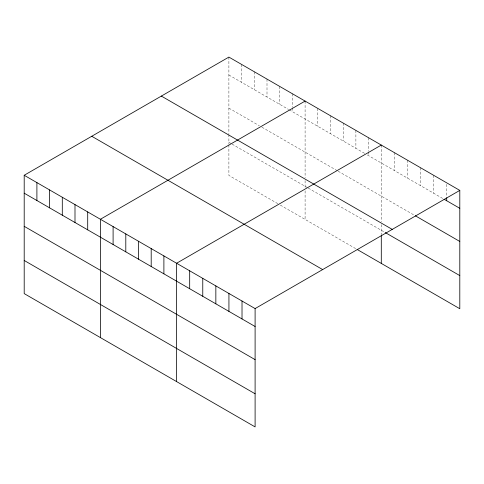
<?xml version="1.0" encoding="UTF-8"?>
<svg xmlns="http://www.w3.org/2000/svg" width="484" height="484" viewBox="0 0 484 484"><rect width="100%" height="100%" fill="white"/><g stroke="black" fill="none" stroke-linecap="round" stroke-linejoin="round"><path stroke-width="0.36" stroke-dasharray="2.42 1.81" d="M228.896 57.088L228.896 133.747M228.896 75.008L288.585 109.469M289.22 109.832L364.785 153.458M367.326 154.928L442.787 198.494M228.896 108.144L259.376 125.743M261.917 127.207L337.481 170.834M338.116 171.197L414.661 215.392M228.896 142.284L231.437 143.754M232.072 144.117L307.636 187.744M308.272 188.113L384.562 232.157M277.792 203.649L228.896 175.42L228.896 144.547M280.333 205.119L355.891 248.74M446.714 184.337L446.714 196.28M433.634 175.287L433.634 193.207M420.548 167.736L420.548 185.656M407.461 160.18L407.461 178.1M394.375 152.623L394.375 170.543M381.295 145.073L381.295 221.732M381.295 224.582L381.295 234.788M368.596 137.74L368.596 151.177M368.596 151.928L368.596 155.66M355.891 130.408L355.891 148.328M343.192 123.075L343.192 140.995M330.493 115.743L330.493 133.663M317.794 108.41L317.794 126.33M305.095 101.077L305.095 177.743M305.095 180.586L305.095 187.786M305.095 190.799L305.095 219.415M292.397 93.745L292.397 107.188M292.397 107.932L292.397 111.665M279.698 86.412L279.698 104.332M266.999 79.086L266.999 97M254.3 71.753L254.3 89.673M241.601 64.42L241.601 82.34M228.896 134.461L228.896 143.79"/><path stroke-width="0.73" d="M24.2 175.268L255.104 308.58L255.104 426.912L24.2 293.606L24.2 175.268L228.896 57.088L459.8 190.393L459.8 308.731L357.162 249.478M305.095 101.077L100.4 219.258L100.4 337.596M381.295 145.073L176.593 263.254L176.593 381.586M255.104 308.58L459.8 190.393M444.1 199.251L459.8 208.314M415.314 215.767L459.8 241.456M161.347 96.086L392.252 229.398M385.222 232.538L459.8 275.596M91.748 136.27L322.653 269.576M24.2 193.189L255.104 326.5M24.2 226.324L255.104 359.636M24.2 260.465L255.104 393.776M446.714 197.774L446.714 200.763M381.295 235.539L381.295 263.405M242.018 301.024L242.018 318.944M228.932 293.467L228.932 311.387M215.846 285.917L215.846 303.837M202.766 278.361L202.766 296.281M189.68 270.804L189.68 288.724M163.894 255.921L163.894 273.841M151.196 248.588L151.196 266.509M138.497 241.256L138.497 259.176M125.798 233.923L125.798 251.843M113.099 226.591L113.099 244.511M87.701 211.925L87.701 229.846M74.996 204.599L74.996 222.519M62.297 197.266L62.297 215.186M49.598 189.934L49.598 207.854M36.899 182.601L36.899 200.521"/></g></svg>
